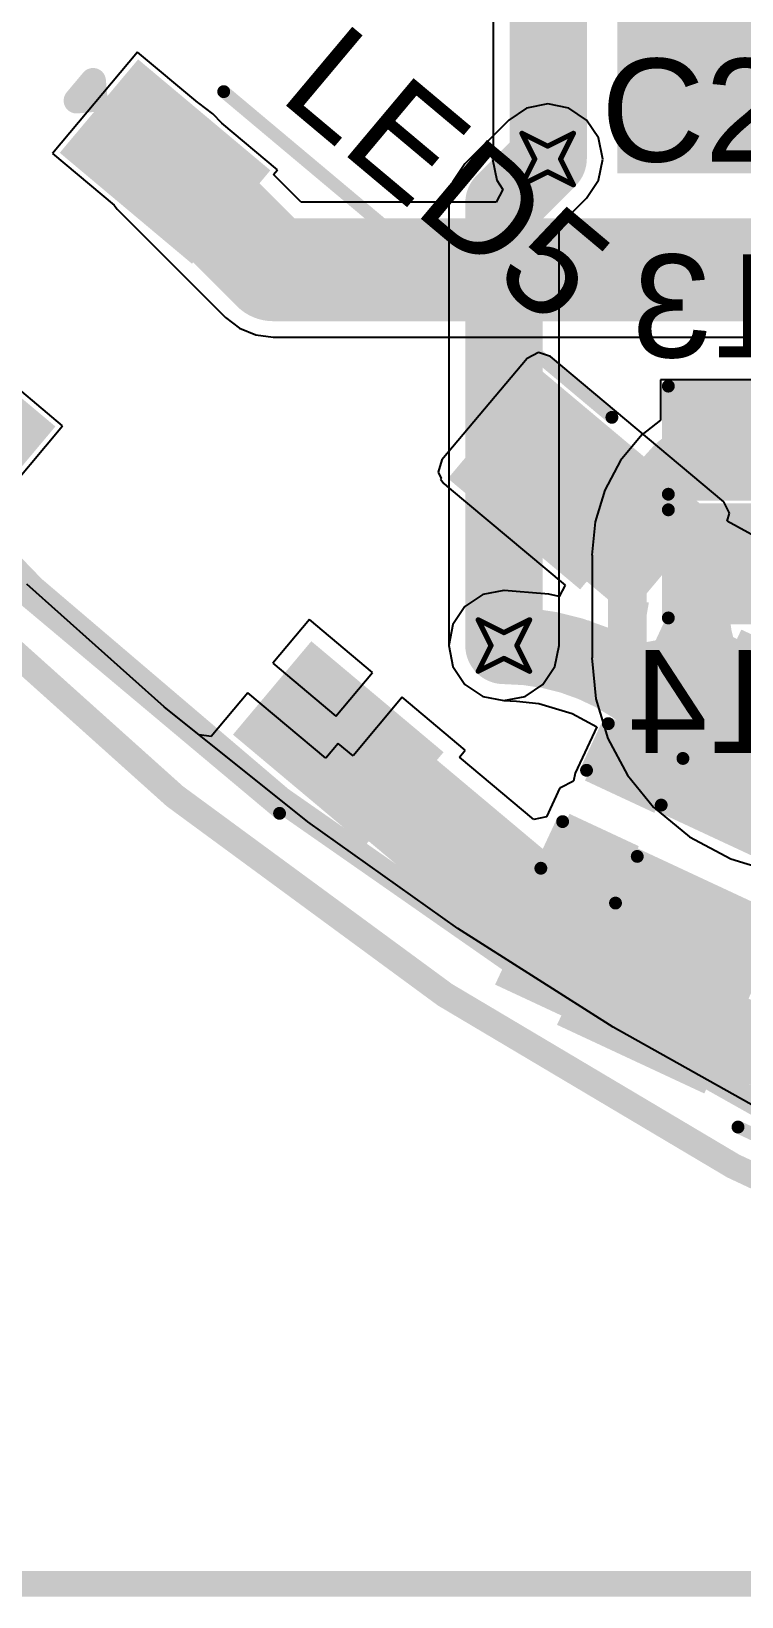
# Model space of a CAD drawing. Header units: millimetres. Extents: x -41 to 155, y -111 to 87.
# Drawn here: x -22.8 to -15.79, y -34.2 to -18.75 of the extents above; entities that cross this region are included whole.
import ezdxf

# ---------------------------------------------------------------- set-up
doc = ezdxf.new("R2010")
doc.units = ezdxf.units.MM
for name, color, linetype in [('BottomLayer', 5, 'Continuous'), ('BottomOverlay', 54, 'Continuous'), ('BottomPaste', 16, 'Continuous'), ('BottomSolder', 6, 'Continuous'), ('DrillDrawing', 1, 'Continuous'), ('Mechanical1', 6, 'Continuous'), ('Mechanical2', 216, 'Continuous'), ('TopLayer', 1, 'Continuous'), ('TopOverlay', 2, 'Continuous'), ('TopPaste', 8, 'Continuous'), ('TopSolder', 216, 'Continuous'), ('ViaHoleLayer', 16, 'Continuous')]:
    doc.layers.add(name, color=color, linetype=linetype)
doc.styles.add('Arial', font='', dxfattribs={"height": 0.2})
doc.styles.get('Arial').set_extended_font_data('Arial')

# ---------------------------------------------------------------- blocks, each defined once
blk = doc.blocks.new('WS2812B_XF02_W_5')
at = {"layer": 'TopLayer'}
for points in [[(-3.25000239, 2.14999824), (-1.75000285, 2.14999824), (-1.75000285, 1.15000024), (-3.25000239, 1.15000024)], [(3.24999477, 1.15000024), (1.74999523, 1.15000024), (1.74999523, 2.14999824), (3.24999477, 2.14999824)], [(-3.24999477, -1.15000024), (-1.74999523, -1.15000024), (-1.74999523, -2.14999824), (-3.24999477, -2.14999824)], [(1.75000031, -1.1499977), (3.24999985, -1.1499977), (3.24999985, -2.1499957), (1.75000031, -2.1499957)]]:
    blk.add_hatch(color=1, dxfattribs=at).paths.add_polyline_path(points)
at = {"layer": 'TopPaste'}
for points in [[(-3.25000239, 2.14999824), (-1.75000285, 2.14999824), (-1.75000285, 1.15000024), (-3.25000239, 1.15000024)], [(3.24999477, 1.15000024), (1.74999523, 1.15000024), (1.74999523, 2.14999824), (3.24999477, 2.14999824)], [(-3.24999477, -1.15000024), (-1.74999523, -1.15000024), (-1.74999523, -2.14999824), (-3.24999477, -2.14999824)], [(1.75000031, -1.1499977), (3.24999985, -1.1499977), (3.24999985, -2.1499957), (1.75000031, -2.1499957)]]:
    blk.add_hatch(color=8, dxfattribs=at).paths.add_polyline_path(points)
at = {"layer": 'TopSolder'}
for points in [[(-3.35160239, 2.25159824), (-1.64840285, 2.25159824), (-1.64840285, 1.04840024), (-3.35160239, 1.04840024)], [(3.35159477, 1.04840024), (1.64839523, 1.04840024), (1.64839523, 2.25159824), (3.35159477, 2.25159824)], [(-3.35159477, -1.04840024), (-1.64839523, -1.04840024), (-1.64839523, -2.25159824), (-3.35159477, -2.25159824)], [(1.64840031, -1.0483977), (3.35159985, -1.0483977), (3.35159985, -2.2515957), (1.64840031, -2.2515957)]]:
    blk.add_hatch(color=216, dxfattribs=at).paths.add_polyline_path(points)
at = {"layer": 'TopOverlay'}
for points, const_width in [([(-2.50000516, 2.55080262), (2.499995, 2.5508077)], 0.127), ([(-3.556, 1.80340254), (-3.42900254, 1.67639492)], 0.254), ([(-3.556, 1.54939746), (-3.556, 1.80340254)], 0.254), ([(-3.556, 1.54939746), (-3.42900254, 1.67639492)], 0.254), ([(-2.50000262, -2.55080262), (2.49999246, -2.55080262)], 0.127)]:
    blk.add_lwpolyline(points, dxfattribs=dict(at, const_width=const_width))
for points, const_width in [([(-2.53175516, 2.55080262, 1), (-2.46825516, 2.55080262, 1)], 0.0635), ([(2.468245, 2.5508077, 1), (2.531745, 2.5508077, 1)], 0.0635), ([(-3.619499999999999, 1.80340254, 1), (-3.4925, 1.80340254, 1)], 0.127), ([(-3.619499999999999, 1.80340254, 1), (-3.4925, 1.80340254, 1)], 0.127), ([(-3.492502539999999, 1.67639492, 1), (-3.36550254, 1.67639492, 1)], 0.127), ([(-3.492502539999999, 1.67639492, 1), (-3.36550254, 1.67639492, 1)], 0.127), ([(-3.619499999999999, 1.54939746, 1), (-3.4925, 1.54939746, 1)], 0.127), ([(-3.619499999999999, 1.54939746, 1), (-3.4925, 1.54939746, 1)], 0.127), ([(-2.53175262, -2.55080262, 1), (-2.46825262, -2.55080262, 1)], 0.0635), ([(2.46824246, -2.55080262, 1), (2.53174246, -2.55080262, 1)], 0.0635)]:
    blk.add_lwpolyline(points, format="xyb", close=True, dxfattribs=dict(at, const_width=const_width))
blk = doc.blocks.new('R___0603_B_7')
at = {"layer": 'BottomLayer'}
for points in [[(-1.143, -0.4445), (-1.143, 0.4445), (-0.3809999999999999, 0.4445), (-0.3809999999999999, -0.4445)], [(0.3809999999999999, -0.4445), (0.3809999999999999, 0.4445), (1.143, 0.4445), (1.143, -0.4445)]]:
    blk.add_hatch(color=5, dxfattribs=at).paths.add_polyline_path(points)
at = {"layer": 'BottomPaste'}
for points in [[(-1.143, -0.4445), (-1.143, 0.4445), (-0.3809999999999999, 0.4445), (-0.3809999999999999, -0.4445)], [(0.3809999999999999, -0.4445), (0.3809999999999999, 0.4445), (1.143, 0.4445), (1.143, -0.4445)]]:
    blk.add_hatch(color=16, dxfattribs=at).paths.add_polyline_path(points)
at = {"layer": 'BottomSolder'}
for points in [[(-1.2446, -0.5460999999999999), (-1.2446, 0.5460999999999999), (-0.2794, 0.5460999999999999), (-0.2794, -0.5460999999999999)], [(0.2794, -0.5460999999999999), (0.2794, 0.5460999999999999), (1.2446, 0.5460999999999999), (1.2446, -0.5460999999999999)]]:
    blk.add_hatch(color=6, dxfattribs=at).paths.add_polyline_path(points)
at = {"layer": 'BottomOverlay', "const_width": 0.127}
for points in [[(-1.2192, 0.5334), (-1.2192, -0.5334)], [(1.2192, 0.5334), (-1.2192, 0.5334)], [(1.2192, 0.5334), (1.2192, -0.5334)], [(1.2192, -0.5334), (-1.2192, -0.5334)]]:
    blk.add_lwpolyline(points, dxfattribs=at)
at = {"layer": 'BottomOverlay', "const_width": 0.0635}
for points in [[(-1.25095, 0.5334, 1), (-1.18745, 0.5334, 1)], [(-1.25095, 0.5334, 1), (-1.18745, 0.5334, 1)], [(1.18745, 0.5334, 1), (1.25095, 0.5334, 1)], [(1.18745, 0.5334, 1), (1.25095, 0.5334, 1)], [(-1.25095, -0.5334, 1), (-1.18745, -0.5334, 1)], [(-1.25095, -0.5334, 1), (-1.18745, -0.5334, 1)], [(1.18745, -0.5334, 1), (1.25095, -0.5334, 1)], [(1.18745, -0.5334, 1), (1.25095, -0.5334, 1)]]:
    blk.add_lwpolyline(points, format="xyb", close=True, dxfattribs=at)
blk = doc.blocks.new('R___0603_B_18')
at = {"layer": 'BottomLayer'}
for points in [[(-1.143, -0.4445), (-1.143, 0.4445), (-0.3809999999999999, 0.4445), (-0.3809999999999999, -0.4445)], [(0.3809999999999999, -0.4445), (0.3809999999999999, 0.4445), (1.143, 0.4445), (1.143, -0.4445)]]:
    blk.add_hatch(color=5, dxfattribs=at).paths.add_polyline_path(points)
at = {"layer": 'BottomPaste'}
for points in [[(-1.143, -0.4445), (-1.143, 0.4445), (-0.3809999999999999, 0.4445), (-0.3809999999999999, -0.4445)], [(0.3809999999999999, -0.4445), (0.3809999999999999, 0.4445), (1.143, 0.4445), (1.143, -0.4445)]]:
    blk.add_hatch(color=16, dxfattribs=at).paths.add_polyline_path(points)
at = {"layer": 'BottomSolder'}
for points in [[(-1.2446, -0.5460999999999999), (-1.2446, 0.5460999999999999), (-0.2794, 0.5460999999999999), (-0.2794, -0.5460999999999999)], [(0.2794, -0.5460999999999999), (0.2794, 0.5460999999999999), (1.2446, 0.5460999999999999), (1.2446, -0.5460999999999999)]]:
    blk.add_hatch(color=6, dxfattribs=at).paths.add_polyline_path(points)
at = {"layer": 'BottomOverlay', "const_width": 0.127}
for points in [[(-1.2192, 0.5334), (-1.2192, -0.5334)], [(1.2192, 0.5334), (-1.2192, 0.5334)], [(1.2192, 0.5334), (1.2192, -0.5334)], [(1.2192, -0.5334), (-1.2192, -0.5334)]]:
    blk.add_lwpolyline(points, dxfattribs=at)
at = {"layer": 'BottomOverlay', "const_width": 0.0635}
for points in [[(-1.25095, 0.5334, 1), (-1.18745, 0.5334, 1)], [(-1.25095, 0.5334, 1), (-1.18745, 0.5334, 1)], [(1.18745, 0.5334, 1), (1.25095, 0.5334, 1)], [(1.18745, 0.5334, 1), (1.25095, 0.5334, 1)], [(-1.25095, -0.5334, 1), (-1.18745, -0.5334, 1)], [(-1.25095, -0.5334, 1), (-1.18745, -0.5334, 1)], [(1.18745, -0.5334, 1), (1.25095, -0.5334, 1)], [(1.18745, -0.5334, 1), (1.25095, -0.5334, 1)]]:
    blk.add_lwpolyline(points, format="xyb", close=True, dxfattribs=at)
blk = doc.blocks.new('TS_1109S_C_B_78')
at = {"layer": 'TopLayer'}
for points in [[(-3.95000099, 2.04999463), (-2.55000125, 2.04999463), (-2.55000125, 0.9499942899999999), (-3.95000099, 0.9499942899999999)], [(2.55001141, 2.04999209), (3.950011149999999, 2.04999209), (3.950011149999999, 0.9499917499999999), (2.55001141, 0.9499917499999999)], [(-3.94999591, -0.9500120699999999), (-2.54999617, -0.9500120699999999), (-2.54999617, -2.05001241), (-3.94999591, -2.05001241)], [(2.54999617, -0.94998413), (3.94999591, -0.94998413), (3.94999591, -2.04998447), (2.54999617, -2.04998447)]]:
    blk.add_hatch(color=1, dxfattribs=at).paths.add_polyline_path(points)
at = {"layer": 'TopPaste'}
for points in [[(-3.95000099, 2.04999463), (-2.55000125, 2.04999463), (-2.55000125, 0.9499942899999999), (-3.95000099, 0.9499942899999999)], [(2.55001141, 2.04999209), (3.950011149999999, 2.04999209), (3.950011149999999, 0.9499917499999999), (2.55001141, 0.9499917499999999)], [(-3.94999591, -0.9500120699999999), (-2.54999617, -0.9500120699999999), (-2.54999617, -2.05001241), (-3.94999591, -2.05001241)], [(2.54999617, -0.94998413), (3.94999591, -0.94998413), (3.94999591, -2.04998447), (2.54999617, -2.04998447)]]:
    blk.add_hatch(color=8, dxfattribs=at).paths.add_polyline_path(points)
at = {"layer": 'TopSolder'}
for points in [[(-4.05160099, 2.15159463), (-2.44840125, 2.15159463), (-2.44840125, 0.84839429), (-4.05160099, 0.84839429)], [(2.44841141, 2.15159209), (4.051611149999999, 2.15159209), (4.051611149999999, 0.84839175), (2.44841141, 0.84839175)], [(-4.05159591, -0.84841207), (-2.44839617, -0.84841207), (-2.44839617, -2.15161241), (-4.05159591, -2.15161241)], [(2.44839617, -0.8483841299999999), (4.05159591, -0.8483841299999999), (4.05159591, -2.15158447), (2.44839617, -2.15158447)]]:
    blk.add_hatch(color=216, dxfattribs=at).paths.add_polyline_path(points)
at = {"layer": 'TopOverlay', "const_width": 0.127}
for points in [[(-2.00661016, 2.31139746), (2.05739492, 2.31141016)], [(-2.41300254, -0.71119746), (-2.41299492, 0.7112025399999999)], [(2.41300762, -0.71121016), (2.413, 0.7111873)], [(-2.00660254, -2.31138984), (2.05740762, -2.31140254)]]:
    blk.add_lwpolyline(points, dxfattribs=at)
at = {"layer": 'TopOverlay'}
for points, const_width in [([(-2.03836016, 2.31139746, 1), (-1.97486016, 2.31139746, 1)], 0.0635), ([(2.02564492, 2.31141016, 1), (2.08914492, 2.31141016, 1)], 0.0635), ([(1.22579638, 0, 1), (-1.22579638, 0, 1)], 0.127), ([(-2.44474492, 0.7112025399999999, 1), (-2.38124492, 0.7112025399999999, 1)], 0.0635), ([(2.38125, 0.7111873, 1), (2.44475, 0.7111873, 1)], 0.0635), ([(0.5570651799999999, 0, 1), (-0.5570651799999999, 0, 1)], 0.254), ([(-1.25754638, 0, 1), (-1.19404638, 0, 1)], 0.0635), ([(-0.6205651799999999, 0, 1), (-0.4935651799999999, 0, 1)], 0.127), ([(0.4935651799999999, 0, 1), (0.6205651799999999, 0, 1)], 0.127), ([(1.19404638, 0, 1), (1.25754638, 0, 1)], 0.0635), ([(-2.44475254, -0.71119746, 1), (-2.38125254, -0.71119746, 1)], 0.0635), ([(2.38125762, -0.71121016, 1), (2.44475762, -0.71121016, 1)], 0.0635), ([(-2.03835254, -2.31138984, 1), (-1.97485254, -2.31138984, 1)], 0.0635), ([(2.02565762, -2.31140254, 1), (2.08915762, -2.31140254, 1)], 0.0635)]:
    blk.add_lwpolyline(points, format="xyb", close=True, dxfattribs=dict(at, const_width=const_width))
blk = doc.blocks.new('C___0402_109')
at = {"layer": 'TopLayer'}
for points in [[(-0.6985050799999999, -0.31749492), (-0.6985050799999999, 0.31750508), (-0.2413050799999999, 0.31750508), (-0.24130508, -0.31749492)], [(0.2413050799999999, -0.31750508), (0.24130508, 0.31749492), (0.6985050799999999, 0.31749492), (0.6985050799999999, -0.31750508)]]:
    blk.add_hatch(color=1, dxfattribs=at).paths.add_polyline_path(points)
at = {"layer": 'TopPaste'}
for points in [[(-0.6985050799999999, -0.31749492), (-0.6985050799999999, 0.31750508), (-0.2413050799999999, 0.31750508), (-0.24130508, -0.31749492)], [(0.2413050799999999, -0.31750508), (0.24130508, 0.31749492), (0.6985050799999999, 0.31749492), (0.6985050799999999, -0.31750508)]]:
    blk.add_hatch(color=8, dxfattribs=at).paths.add_polyline_path(points)
at = {"layer": 'TopSolder'}
for points in [[(-0.75850496, -0.3774948), (-0.75850496, 0.3775049599999999), (-0.1813051999999999, 0.3775049599999999), (-0.1813052, -0.3774948)], [(0.1813051999999999, -0.3775049599999999), (0.1813052, 0.3774948), (0.75850496, 0.3774948), (0.75850496, -0.3775049599999999)]]:
    blk.add_hatch(color=216, dxfattribs=at).paths.add_polyline_path(points)
at = {"layer": 'TopOverlay', "const_width": 0.127}
for points in [[(-0.7874, 0.40640254), (-0.78739746, -0.4064)], [(-0.7874, 0.40640254), (-0.27939746, 0.40639746)], [(0.27940254, 0.4063923799999999), (0.78739746, 0.4064)], [(0.78739746, 0.4064), (0.7874, -0.40640254)], [(-0.78739746, -0.4064), (-0.27940254, -0.4063923799999999)], [(0.27939746, -0.40639746), (0.7874, -0.40640254)]]:
    blk.add_lwpolyline(points, dxfattribs=at)
at = {"layer": 'TopOverlay', "const_width": 0.0635}
for points in [[(-0.8191499999999999, 0.40640254, 1), (-0.7556499999999999, 0.40640254, 1)], [(-0.8191499999999999, 0.40640254, 1), (-0.7556499999999999, 0.40640254, 1)], [(-0.31114746, 0.40639746, 1), (-0.24764746, 0.40639746, 1)], [(0.24765254, 0.4063923799999999, 1), (0.31115254, 0.4063923799999999, 1)], [(0.7556474599999999, 0.4064, 1), (0.8191474599999999, 0.4064, 1)], [(0.7556474599999999, 0.4064, 1), (0.8191474599999999, 0.4064, 1)], [(-0.8191474599999999, -0.4064, 1), (-0.7556474599999999, -0.4064, 1)], [(-0.8191474599999999, -0.4064, 1), (-0.7556474599999999, -0.4064, 1)], [(-0.31115254, -0.4063923799999999, 1), (-0.24765254, -0.4063923799999999, 1)], [(0.24764746, -0.40639746, 1), (0.31114746, -0.40639746, 1)], [(0.7556499999999999, -0.40640254, 1), (0.8191499999999999, -0.40640254, 1)], [(0.7556499999999999, -0.40640254, 1), (0.8191499999999999, -0.40640254, 1)]]:
    blk.add_lwpolyline(points, format="xyb", close=True, dxfattribs=at)

msp = doc.modelspace()

# ---------------------------------------------------------------- hatches: boundary and pattern name
at = {"layer": 'BottomLayer'}
h = msp.add_hatch(color=5, dxfattribs=at)
edge = h.paths.add_edge_path()
edge.add_arc((-17.7038, -20.0152), 0.2999994, 0, 360)
h = msp.add_hatch(color=5, dxfattribs=at)
edge = h.paths.add_edge_path()
edge.add_arc((-18.1356, -24.8158), 0.2999994, 0, 360)
at = {"layer": 'TopLayer'}
for points in [[(-17.018, -20.1549), (-10.3251, -20.1549), (-10.3251, -16.65148816), (-17.018, -16.65148816)], [(-18.62135214, -23.09066756), (-16.9133266, -24.52387018), (-16.07317334, -23.52261488), (-17.78119888, -22.08941226)], [(-17.28248004, -26.14610722), (-15.2677368, -27.08559734), (-14.47492152, -25.38539754), (-16.48966476, -24.44590742)], [(-20.69587174, -25.71801308), (-17.23452992, -28.62242433999999), (-16.5620827, -27.82103148), (-20.02342452, -24.91662022)], [(-18.22239942, -28.16177756), (-16.20765618, -29.10126768), (-15.44150074, -27.45824328), (-17.45624398, -26.51875316)]]:
    msp.add_hatch(color=1, dxfattribs=at).paths.add_polyline_path(points)
h = msp.add_hatch(color=1, dxfattribs=at)
edge = h.paths.add_edge_path()
edge.add_arc((-17.7038, -20.0152), 0.2999994, 0, 360)
h = msp.add_hatch(color=1, dxfattribs=at)
edge = h.paths.add_edge_path()
edge.add_arc((-18.1356, -24.8158), 0.2999994, 0, 360)
at = {"layer": 'ViaHoleLayer'}
h = msp.add_hatch(color=16, dxfattribs=at)
edge = h.paths.add_edge_path()
edge.add_arc((-17.7038, -20.0152), 0.1499997, 0, 360)
h = msp.add_hatch(color=16, dxfattribs=at)
edge = h.paths.add_edge_path()
edge.add_arc((-18.1356, -24.8158), 0.1499997, 0, 360)

# ---------------------------------------------------------------- linework, layer by layer
at = {"layer": 'BottomLayer'}
for p, q in [((-17.91192252, -19.51274736), (-18.08836108, -19.63064146)), ((-17.7038, -19.47135298), (-17.91192252, -19.51274736)), ((-17.49567748, -19.51274736), (-17.7038, -19.47135298)), ((-17.31924146, -19.63064146), (-17.49567748, -19.51274736)), ((-18.08836108, -19.63064146), (-18.52015854, -20.06244146)), ((-17.20134736, -19.80707748), (-17.31924146, -19.63064146)), ((-17.15995298, -20.0152), (-17.20134736, -19.80707748)), ((-18.52015854, -20.06244146), (-18.63805264, -20.23887748)), ((-17.20134736, -20.22332252), (-17.15995298, -20.0152)), ((-17.31924146, -20.39976108), (-17.20134736, -20.22332252)), ((-18.63805264, -20.23887748), (-18.67944956, -20.447)), ((-18.67944956, -20.447), (-18.67944956, -24.8158)), ((-17.59175044, -20.67226752), (-17.31924146, -20.39976108)), ((-17.59175044, -24.8158), (-17.59175044, -20.67226752)), ((-15.52250388, -22.19239656), (-16.58930388, -22.19239656)), ((-16.58930388, -22.19239656), (-16.58930388, -22.59262944)), ((-16.58930388, -22.59262944), (-16.77619962, -22.73603784)), ((-16.77575004, -22.73648742), (-16.9844974, -22.99084556)), ((-16.77619962, -22.73603784), (-16.77575004, -22.73648742)), ((-16.9844974, -22.99084556), (-17.13961266, -23.28104056)), ((-17.13961266, -23.28104056), (-17.23512936, -23.59592436)), ((-17.23512936, -23.59592436), (-17.26738228, -23.92338878)), ((-17.26738228, -23.92338878), (-17.2660183, -23.92338878)), ((-17.2660183, -23.92338878), (-17.2660183, -24.93557878)), ((-21.48866416, -25.42060448), (-22.84377956, -24.21087614)), ((-18.67944956, -24.8158), (-18.63805264, -25.02392252)), ((-17.63314736, -25.02392252), (-17.59175044, -24.8158)), ((-18.63805264, -25.02392252), (-18.52015854, -25.20035854)), ((-17.75104146, -25.20035854), (-17.63314736, -25.02392252)), ((-17.2660183, -24.93557878), (-17.26935078, -24.93557878)), ((-17.26935078, -24.93557878), (-17.22924164, -25.34280428)), ((-18.52015854, -25.20035854), (-18.34372252, -25.31825264)), ((-18.34372252, -25.31825264), (-18.1356, -25.35964956)), ((-18.1356, -25.35964956), (-17.92747748, -25.31825264)), ((-17.92747748, -25.31825264), (-17.75104146, -25.20035854)), ((-20.06957124, -26.55461034), (-21.48866416, -25.42060448)), ((-17.22924164, -25.34280428), (-17.11045854, -25.73438084)), ((-17.11045854, -25.73438084), (-16.91756586, -26.0952615)), ((-16.91756586, -26.0952615), (-16.65797278, -26.41157278)), ((-16.65797278, -26.41157278), (-16.65886432, -26.41246432)), ((-16.65886432, -26.41246432), (-16.30293666, -26.70456686)), ((-18.5907299, -27.6095079), (-20.06957124, -26.55461034)), ((-16.30293666, -26.70456686), (-15.89686178, -26.92162002)), ((-15.89686178, -26.92162002), (-15.4562429, -27.0552799)), ((-17.0565445, -28.5821628), (-18.5907299, -27.6095079)), ((-15.47158196, -29.4696769), (-17.0565445, -28.5821628))]:
    msp.add_line(p, q, dxfattribs=at)
for points, const_width in [([(-18.1356, -20.447), (-17.7038, -20.0152)], 0.7619999999999999), ([(-18.1356, -24.8158), (-18.1356, -20.447)], 0.7619999999999999), ([(-16.9164, -24.93557878), (-16.9164, -23.92338878)], 0.3809999999999999), ([(-16.05590388, -24.52529512), (-16.05590388, -24.00996468)], 0.3048)]:
    msp.add_lwpolyline(points, dxfattribs=dict(at, const_width=const_width))
for points, const_width in [([(-17.8943, -20.0152, 1), (-17.5133, -20.0152, 1)], 0.3809999999999999), ([(-18.3261, -20.447, 1), (-17.9451, -20.447, 1)], 0.3809999999999999), ([(-18.3261, -20.447, 1), (-17.9451, -20.447, 1)], 0.3809999999999999), ([(-16.15115388, -22.78929656, 1), (-15.96065388, -22.78929656, 1)], 0.1905), ([(-16.62281918, -22.98466828, 1), (-16.43231918, -22.98466828, 1)], 0.1905), ([(-16.62281918, -22.98466828, 1), (-16.43231918, -22.98466828, 1)], 0.1905), ([(-17.01165, -23.92338878, 1), (-16.82115, -23.92338878, 1)], 0.1905), ([(-17.01165, -23.92338878, 1), (-16.82115, -23.92338878, 1)], 0.1905), ([(-16.13210388, -24.00996468, 1), (-15.97970388, -24.00996468, 1)], 0.1524), ([(-16.13210388, -24.52529512, 1), (-15.97970388, -24.52529512, 1)], 0.1524), ([(-16.13210388, -24.52529512, 1), (-15.97970388, -24.52529512, 1)], 0.1524), ([(-18.3261, -24.8158, 1), (-17.9451, -24.8158, 1)], 0.3809999999999999), ([(-17.01165, -24.93557878, 1), (-16.82115, -24.93557878, 1)], 0.1905), ([(-17.01165, -24.93557878, 1), (-16.82115, -24.93557878, 1)], 0.1905), ([(-15.875, -25.146, 1), (-15.7226, -25.146, 1)], 0.1524), ([(-15.875, -25.146, 1), (-15.7226, -25.146, 1)], 0.1524), ([(-16.50365, -26.162, 1), (-16.31315, -26.162, 1)], 0.1905), ([(-16.50365, -26.162, 1), (-16.31315, -26.162, 1)], 0.1905)]:
    msp.add_lwpolyline(points, format="xyb", close=True, dxfattribs=dict(at, const_width=const_width))
for points, const_width in [([(-16.52756918, -22.98466828, -0.198912367379658), (-16.05590388, -22.78929656)], 0.3809999999999999), ([(-16.9164, -23.92338878, -0.198912367379658), (-16.52756918, -22.98466828)], 0.3809999999999999), ([(-15.7988, -25.146, -0.198912367379658), (-16.05590388, -24.52529512)], 0.3048), ([(-16.4084, -26.162, -0.198912367379658), (-16.9164, -24.93557878)], 0.3809999999999999), ([(-14.75457552, -25.57853152, -0.198912367379658), (-15.7988, -25.146)], 0.3048), ([(-14.99801674, -26.7462, -0.198912367379658), (-16.4084, -26.162)], 0.3809999999999999)]:
    msp.add_lwpolyline(points, format="xyb", dxfattribs=dict(at, const_width=const_width))
at = {"layer": 'DrillDrawing', "const_width": 0.0508}
for points in [[(-17.9578, -19.7612), (-17.7038, -19.8882)], [(-17.9578, -19.7612), (-17.8308, -20.0152)], [(-17.7038, -19.8882), (-17.4498, -19.7612)], [(-17.5768, -20.0152), (-17.4498, -19.7612)], [(-17.9578, -20.2692), (-17.8308, -20.0152)], [(-17.5768, -20.0152), (-17.4498, -20.2692)], [(-17.9578, -20.2692), (-17.7038, -20.1422)], [(-17.7038, -20.1422), (-17.4498, -20.2692)], [(-18.3896, -24.5618), (-18.1356, -24.6888)], [(-18.3896, -24.5618), (-18.2626, -24.8158)], [(-18.1356, -24.6888), (-17.8816, -24.5618)], [(-18.0086, -24.8158), (-17.8816, -24.5618)], [(-18.3896, -25.0698), (-18.2626, -24.8158)], [(-18.0086, -24.8158), (-17.8816, -25.0698)], [(-18.3896, -25.0698), (-18.1356, -24.9428)], [(-18.1356, -24.9428), (-17.8816, -25.0698)]]:
    msp.add_lwpolyline(points, dxfattribs=at)
at = {"layer": 'DrillDrawing', "const_width": 0.0254}
for points in [[(-17.9705, -19.7612, 1), (-17.9451, -19.7612, 1)], [(-17.9705, -19.7612, 1), (-17.9451, -19.7612, 1)], [(-17.4625, -19.7612, 1), (-17.4371, -19.7612, 1)], [(-17.4625, -19.7612, 1), (-17.4371, -19.7612, 1)], [(-17.7165, -19.8882, 1), (-17.6911, -19.8882, 1)], [(-17.7165, -19.8882, 1), (-17.6911, -19.8882, 1)], [(-17.8435, -20.0152, 1), (-17.8181, -20.0152, 1)], [(-17.8435, -20.0152, 1), (-17.8181, -20.0152, 1)], [(-17.5895, -20.0152, 1), (-17.5641, -20.0152, 1)], [(-17.5895, -20.0152, 1), (-17.5641, -20.0152, 1)], [(-17.7165, -20.1422, 1), (-17.6911, -20.1422, 1)], [(-17.7165, -20.1422, 1), (-17.6911, -20.1422, 1)], [(-17.9705, -20.2692, 1), (-17.9451, -20.2692, 1)], [(-17.9705, -20.2692, 1), (-17.9451, -20.2692, 1)], [(-17.4625, -20.2692, 1), (-17.4371, -20.2692, 1)], [(-17.4625, -20.2692, 1), (-17.4371, -20.2692, 1)], [(-18.4023, -24.5618, 1), (-18.3769, -24.5618, 1)], [(-18.4023, -24.5618, 1), (-18.3769, -24.5618, 1)], [(-17.8943, -24.5618, 1), (-17.8689, -24.5618, 1)], [(-17.8943, -24.5618, 1), (-17.8689, -24.5618, 1)], [(-18.1483, -24.6888, 1), (-18.1229, -24.6888, 1)], [(-18.1483, -24.6888, 1), (-18.1229, -24.6888, 1)], [(-18.2753, -24.8158, 1), (-18.2499, -24.8158, 1)], [(-18.2753, -24.8158, 1), (-18.2499, -24.8158, 1)], [(-18.0213, -24.8158, 1), (-17.9959, -24.8158, 1)], [(-18.0213, -24.8158, 1), (-17.9959, -24.8158, 1)], [(-18.1483, -24.9428, 1), (-18.1229, -24.9428, 1)], [(-18.1483, -24.9428, 1), (-18.1229, -24.9428, 1)], [(-18.4023, -25.0698, 1), (-18.3769, -25.0698, 1)], [(-18.4023, -25.0698, 1), (-18.3769, -25.0698, 1)], [(-17.8943, -25.0698, 1), (-17.8689, -25.0698, 1)], [(-17.8943, -25.0698, 1), (-17.8689, -25.0698, 1)]]:
    msp.add_lwpolyline(points, format="xyb", close=True, dxfattribs=at)
at = {"layer": 'Mechanical1', "const_width": 0.254}
msp.add_lwpolyline([(-26.73261862, 19.82835506, -3.064050539179198), (-27.01640773999999, -19.42715952)], format="xyb", dxfattribs=at)
msp.add_lwpolyline([(-40.6908, -34.07507535999999), (0, -34.07507535999999)], dxfattribs=at)
at = {"layer": 'Mechanical2', "const_width": 0.254}
msp.add_lwpolyline([(-27.77328456, 19.43499542, -3.216015777354795), (-28.0670254, -19.00832622)], format="xyb", dxfattribs=at)
at = {"layer": 'TopLayer'}
for p, q in [((-18.2420387, -13.31471556), (-18.2420387, -19.98700346)), ((-21.75123666, -18.96003828), (-22.58994466, -19.95957146)), ((-21.15726782, -19.45843962), (-21.75123666, -18.96003828)), ((-21.14626454, -19.46299638), (-21.15726782, -19.45843962)), ((-21.00830952, -19.56885088), (-21.14626454, -19.46299638)), ((-20.91770264, -19.65945776), (-21.00830952, -19.56885088)), ((-20.36868418, -20.1201401), (-20.91770264, -19.65945776)), ((-22.58994466, -19.95957146), (-21.98172896, -20.46992604)), ((-18.2420387, -19.98700346), (-18.24764702, -20.0152)), ((-18.24764702, -20.0152), (-18.20625264, -20.22332252)), ((-20.4089889, -20.16817404), (-20.36868418, -20.1201401)), ((-20.1358627, -20.44130024), (-20.4089889, -20.16817404)), ((-18.20625264, -20.22332252), (-18.14546282, -20.31430024)), ((-18.14546282, -20.31430024), (-18.21334432, -20.44130024)), ((-21.98172896, -20.46992604), (-21.95031932, -20.51086068)), ((-21.95031932, -20.51086068), (-20.88278272, -21.57839474)), ((-18.21334432, -20.44130024), (-20.1358627, -20.44130024)), ((-22.48987628, -22.64809034), (-23.87242876, -21.48798852)), ((-20.88278272, -21.57839474), (-20.8827751, -21.5784049)), ((-20.8827751, -21.5784049), (-20.74482008, -21.6842594)), ((-20.74482008, -21.6842594), (-20.58417016, -21.75080232)), ((-20.58417016, -21.75080232), (-20.4117702, -21.7735023)), ((-20.4117702, -21.7735023), (-20.41174988, -21.77349976)), ((-20.41174988, -21.77349976), (-15.18905776, -21.77349976)), ((-17.79557528, -21.92508442), (-17.90756388, -21.98337996)), ((-17.67516658, -21.96304726), (-17.79557528, -21.92508442)), ((-17.90756388, -21.98337996), (-18.74771714, -22.98463526)), ((-15.96714104, -23.39624988), (-17.67516658, -21.96304726)), ((-23.32858428, -23.64762098), (-22.48987628, -22.64809034)), ((-18.74771714, -22.98463526), (-18.78567998, -23.10504396)), ((-18.78567998, -23.10504396), (-18.75374964, -23.16638242)), ((-18.75374964, -23.16638242), (-18.75973134, -23.17350966)), ((-18.75973134, -23.17350966), (-18.72738952, -23.21703764)), ((-18.72738952, -23.21703764), (-18.6744864, -23.26141906)), ((-18.6744864, -23.26141906), (-17.53262178, -24.21955786)), ((-15.9088455, -23.50823848), (-15.96714104, -23.39624988)), ((-15.93393308, -23.58780906), (-15.9088455, -23.50823848)), ((-15.48933402, -23.83352866), (-15.93393308, -23.58780906)), ((-21.48866416, -25.42060448), (-22.84377956, -24.21087614)), ((-17.53262178, -24.21955786), (-17.58978448, -24.33296632)), ((-18.34372252, -24.31334736), (-18.52015854, -24.43124146)), ((-18.13560508, -24.27195044), (-18.34372252, -24.31334736)), ((-18.13433, -24.27194536), (-18.13560508, -24.27194282)), ((-18.13560508, -24.27194282), (-18.13560508, -24.27195044)), ((-18.13321494, -24.27216888), (-18.13433, -24.27194536)), ((-18.0132101, -24.28327376), (-18.13321494, -24.27216888)), ((-17.69121176, -24.30861534), (-18.0132101, -24.28327376)), ((-17.58978448, -24.33296632), (-17.69121176, -24.30861534)), ((-20.05473256, -24.55878502), (-20.41694164, -24.99044786)), ((-19.43155626, -25.08169228), (-20.05473256, -24.55878502)), ((-18.52015854, -24.43124146), (-18.63805264, -24.60767748)), ((-18.63805264, -24.60767748), (-18.67944956, -24.8158)), ((-18.67944956, -24.8158), (-18.63805264, -25.02392252)), ((-20.41694164, -24.99044786), (-19.79376534, -25.51335512)), ((-18.63805264, -25.02392252), (-18.52015854, -25.20035854)), ((-19.79376534, -25.51335512), (-19.43155626, -25.08169228)), ((-20.66184336, -25.28231164), (-21.02405498, -25.71397448)), ((-19.89273644, -25.92766976), (-20.66184336, -25.28231164)), ((-19.13969248, -25.326594), (-19.62435242, -25.90418746)), ((-18.51651618, -25.84950126), (-19.13969248, -25.326594)), ((-18.52015854, -25.20035854), (-18.34372252, -25.31825264)), ((-18.34372252, -25.31825264), (-18.13560254, -25.35964956)), ((-21.14194146, -25.69767276), (-21.48866416, -25.42060448)), ((-18.13560254, -25.35964956), (-18.13560254, -25.3596521)), ((-18.13560254, -25.3596521), (-18.01109682, -25.36568206)), ((-18.01109682, -25.36568206), (-17.79205484, -25.38725682)), ((-17.79205484, -25.38725682), (-17.46171514, -25.4874649)), ((-17.46171514, -25.4874649), (-17.21808342, -25.61768816)), ((-17.21808342, -25.61768816), (-17.4319565, -26.07633596)), ((-21.02405498, -25.71397448), (-21.14194146, -25.69767276)), ((-19.77028558, -25.7817366), (-19.89273644, -25.92766976)), ((-19.62435242, -25.90418746), (-19.77028558, -25.7817366)), ((-18.57374746, -25.91770788), (-18.51651618, -25.84950126)), ((-17.84039612, -26.53306098), (-18.57374746, -25.91770788)), ((-17.43198444, -26.07639184), (-17.44943424, -26.15328526)), ((-17.4319565, -26.07633596), (-17.43198444, -26.07639184)), ((-17.58265978, -26.2187563), (-17.71640602, -26.5055731)), ((-17.57706162, -26.22136742), (-17.58265978, -26.2187563)), ((-17.44943424, -26.15328526), (-17.57706162, -26.22136742)), ((-17.71640602, -26.5055731), (-17.84039612, -26.53306098))]:
    msp.add_line(p, q, dxfattribs=at)
for points, const_width in [([(-17.69818914, -20.00958914), (-17.69818914, -12.86510254)], 0.7619999999999999), ([(-21.47931442, -20.03985578), (-20.4117702, -21.1074)], 1.016), ([(-17.7038, -20.0152), (-17.69818914, -20.00958914)], 0.7619999999999999), ([(-20.4117702, -21.1074), (-14.5796, -21.1074)], 1.016), ([(-17.64909348, -23.25379398), (-17.2954569, -23.14834334)], 0.508), ([(-17.64909348, -23.25379398), (-17.23885554, -23.536529)], 0.508), ([(-17.29545944, -23.14834334), (-16.5528244, -23.69908646)], 0.508), ([(-16.5528244, -23.69908646), (-16.54865118, -23.70258658)], 0.508), ([(-16.5102667, -25.48903462), (-16.20863154, -25.79066977999999)], 0.7619999999999999), ([(-16.60962896, -28.30696396), (-10.7186349, -31.0539765)], 0.7619999999999999)]:
    msp.add_lwpolyline(points, dxfattribs=dict(at, const_width=const_width))
for points, const_width in [([(-21.73331442, -20.03985578, 1), (-21.22531442, -20.03985578, 1)], 0.508), ([(-17.8943, -20.0152, 1), (-17.5133, -20.0152, 1)], 0.3809999999999999), ([(-17.88868914, -20.00958914, 1), (-17.50768914, -20.00958914, 1)], 0.3809999999999999), ([(-17.88868914, -20.00958914, 1), (-17.50768914, -20.00958914, 1)], 0.3809999999999999), ([(-20.6657702, -21.1074, 1), (-20.1577702, -21.1074, 1)], 0.508), ([(-20.6657702, -21.1074, 1), (-20.1577702, -21.1074, 1)], 0.508), ([(-17.77609348, -23.25379398, 1), (-17.52209348, -23.25379398, 1)], 0.254), ([(-17.77609348, -23.25379398, 1), (-17.52209348, -23.25379398, 1)], 0.254), ([(-17.42245944, -23.14834334, 1), (-17.16845944, -23.14834334, 1)], 0.254), ([(-17.4224569, -23.14834334, 1), (-17.1684569, -23.14834334, 1)], 0.254), ([(-17.36585554, -23.536529, 1), (-17.11185554, -23.536529, 1)], 0.254), ([(-16.6798244, -23.69908646, 1), (-16.4258244, -23.69908646, 1)], 0.254), ([(-16.6798244, -23.69908646, 1), (-16.4258244, -23.69908646, 1)], 0.254), ([(-16.67565118, -23.70258658, 1), (-16.42165118, -23.70258658, 1)], 0.254), ([(-16.67565118, -23.70258658, 1), (-16.42165118, -23.70258658, 1)], 0.254), ([(-18.3261, -24.8158, 1), (-17.9451, -24.8158, 1)], 0.3809999999999999), ([(-18.32483, -24.8158, 1), (-17.94383, -24.8158, 1)], 0.3809999999999999), ([(-18.32483, -24.8158, 1), (-17.94383, -24.8158, 1)], 0.3809999999999999), ([(-16.7007667, -25.48903462, 1), (-16.3197667, -25.48903462, 1)], 0.3809999999999999), ([(-16.70076416, -25.48903462, 1), (-16.31976416, -25.48903462, 1)], 0.3809999999999999), ([(-16.39913154, -25.79066977999999, 1), (-16.01813154, -25.79066977999999, 1)], 0.3809999999999999), ([(-16.80012896, -28.30696396, 1), (-16.41912896, -28.30696396, 1)], 0.3809999999999999)]:
    msp.add_lwpolyline(points, format="xyb", close=True, dxfattribs=dict(at, const_width=const_width))
for points, const_width in [([(-14.5355183, -24.64041554, -0.07154446309024097), (-16.54865118, -23.70258658)], 0.508), ([(-18.1356, -24.8158, -0.0001381293178678551), (-18.13433, -24.8158)], 0.7619999999999999), ([(-18.13433, -24.8158, -0.1987687767644994), (-16.51026416, -25.48903462)], 0.7619999999999999)]:
    msp.add_lwpolyline(points, format="xyb", dxfattribs=dict(at, const_width=const_width))

# ---------------------------------------------------------------- block references
for name, p, rotation in [('WS2812B_XF02_W_5', (-20.6248, -22.9108), 320), ('R___0603_B_7', (-15.29390388, -22.78929656), 180), ('R___0603_B_18', (-15.29390388, -24.00996468), 180), ('TS_1109S_C_B_78', (-13.0302, -28.321), 335.0000000000001), ('C___0402_109', (-17.07006492, -26.4717911), 65)]:
    msp.add_blockref(name, p, dxfattribs=dict(rotation=rotation))

# ---------------------------------------------------------------- texts
at = {"layer": 'BottomOverlay', "style": 'Arial', "text_generation_flag": 2}
for s, p in [('R13', (-14.2682722, -21.9729304)), ('R14', (-14.31069528, -25.87557436))]:
    msp.add_text(s, height=1.016, dxfattribs=at).set_placement(p)
at = {"layer": 'TopOverlay', "style": 'Arial'}
for s, height, rotation, p in [('LED5', 1.016, 320, (-20.37425948, -19.4133978)), ('*', 2.032, 65, (-15.73515014, -26.01351414))]:
    msp.add_text(s, height=height, rotation=rotation, dxfattribs=at).set_placement(p)
msp.add_text('C26', height=1.016, dxfattribs=at).set_placement((-17.17842894, -20.0404349))

doc.saveas('drawing.dxf')
